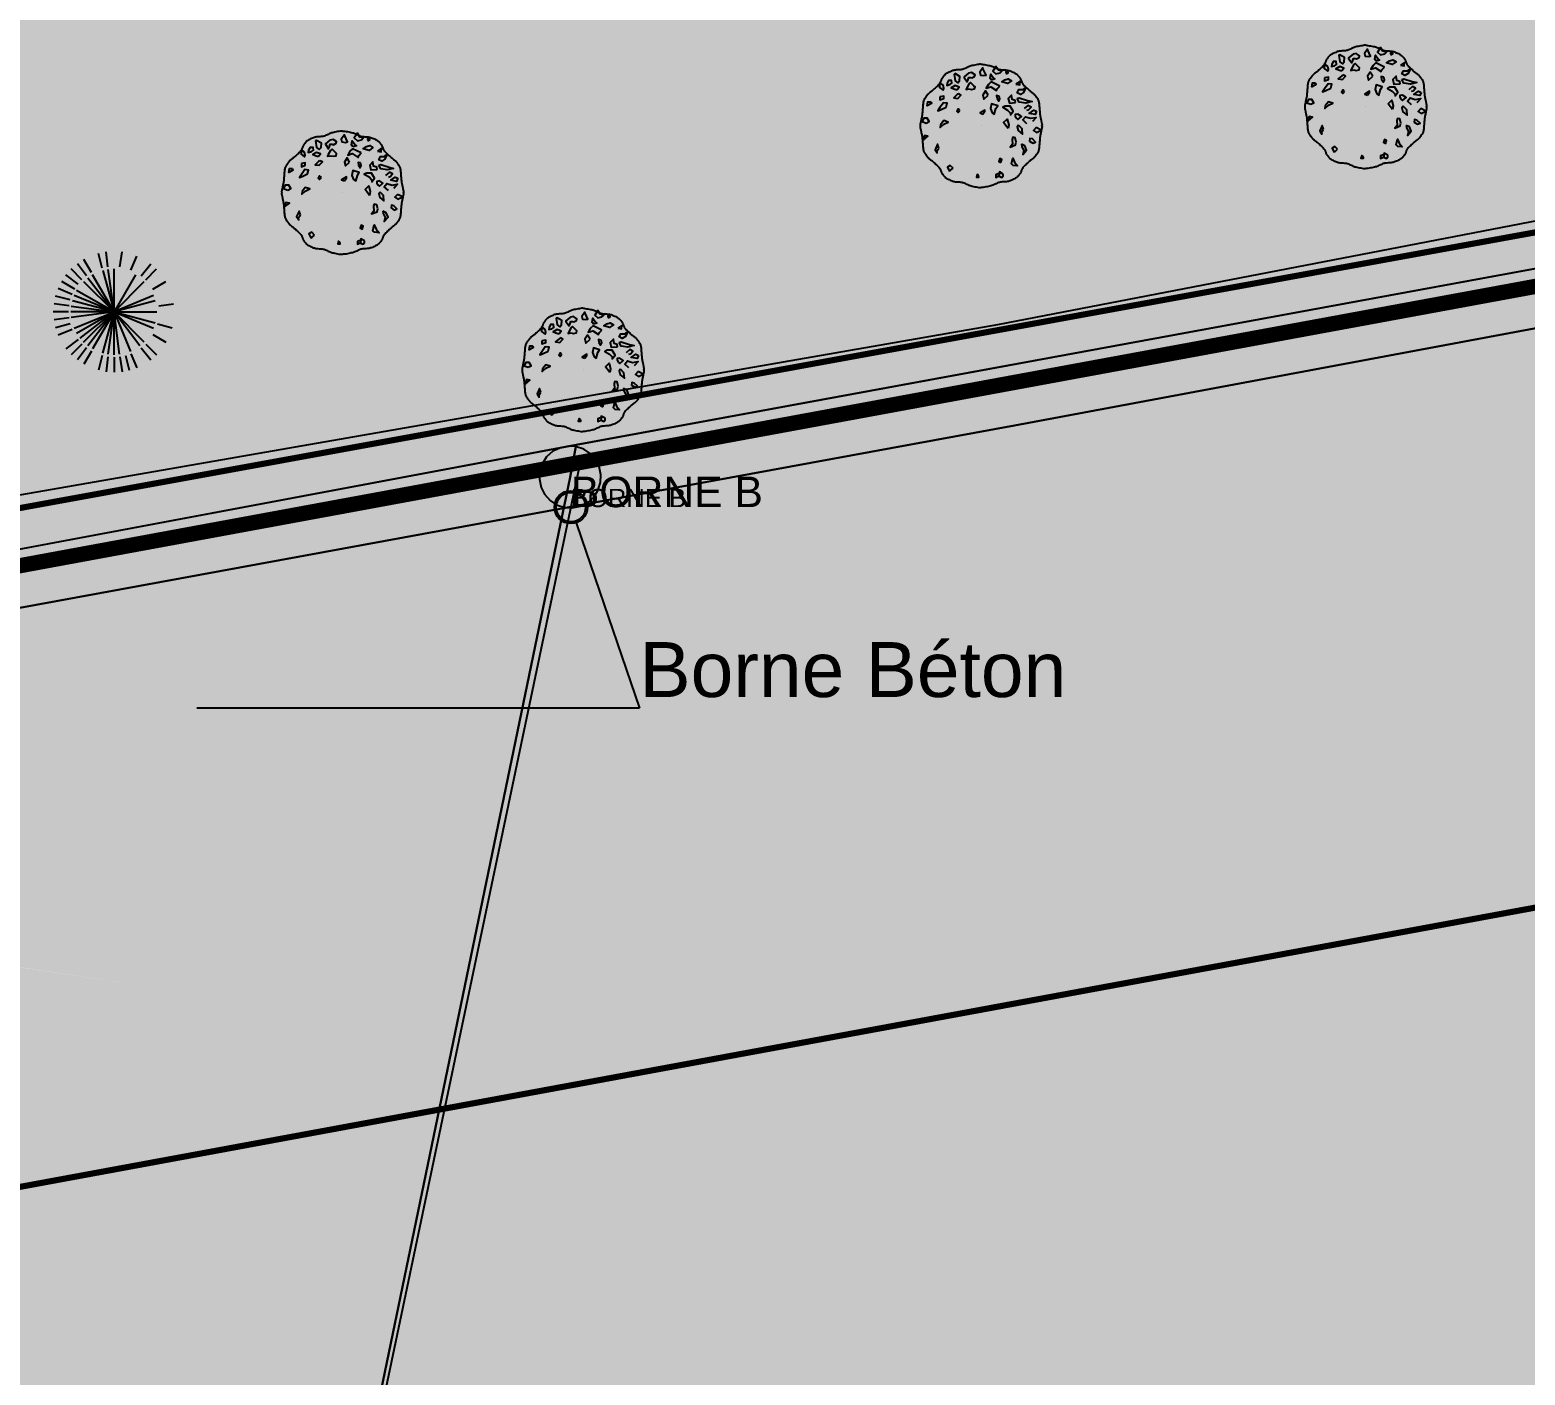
# Model space of a CAD drawing. Header units: metres. Extents: x 394605 to 1395358, y 4171135 to 6406139.
# Drawn here: x 1394132.99 to 1394157.47, y 4172321.38 to 4172343.4 of the extents above; entities that cross this region are included whole.
import ezdxf
from ezdxf import colors
from ezdxf.entities.mleader import LeaderData, LeaderLine
from ezdxf.math import Vec2, Vec3

# ---------------------------------------------------------------- set-up
doc = ezdxf.new("R2010")
doc.units = ezdxf.units.M
doc.header["$LTSCALE"] = 2
for name, pattern in [('AXES2', [1.125, 0.75, -0.125, 0.125, -0.125]), ('CACHE2', [4.7625, 3.175, -1.5875]), ('CONTINU', [0])]:
    doc.linetypes.add(name, pattern=pattern)
doc.layers.add('C-Lot', color=7, linetype='Continuous', true_color=0xeaddbe, transparency=0.5)
doc.layers.add('EBC', color=7, linetype='CONTINU', true_color=0xeaddbe)
for name, color, linetype in [('P-Assiette', 14, 'Continuous'), ('P-COMPO LEGENDE', 7, 'Continuous'), ('T-BORNE', 7, 'Continuous'), ('T-CADASTRE', 6, 'Continuous'), ('T-CRASTE', 44, 'Continuous'), ('T-ER', 1, 'Continuous'), ('T-LIMITES', 1, 'Continuous'), ('T-SECTION AW', 2, 'Continuous'), ('T-VEGETATION', 108, 'Continuous'), ('T-VEGETATION-TEXTE', 1, 'Continuous')]:
    doc.layers.add(name, color=color, linetype=linetype)
doc.layers.add('P-Zone exclusion supplémentaire', color=30, linetype='Continuous', transparency=0.5)
doc.styles.add('Arial', font='arial.ttf')

# ---------------------------------------------------------------- blocks, each defined once
blk = doc.blocks.new('BORLIPRO')
blk.add_lwpolyline([(-0.07, 0.5), (-0.19, 0.47), (-0.31, 0.4), (-0.4, 0.31), (-0.47, 0.19), (-0.5, 0.07), (-0.5, -0.07), (-0.47, -0.19), (-0.4, -0.31), (-0.31, -0.4), (-0.19, -0.47), (-0.07, -0.5), (0.07, -0.5), (0.19, -0.47), (0.31, -0.4), (0.4, -0.31), (0.47, -0.19), (0.5, -0.07), (0.5, 0.07), (0.47, 0.19), (0.4, 0.31), (0.31, 0.4), (0.19, 0.47), (0.07, 0.5)], close=True)
blk = doc.blocks.new('_Origin2')
h = blk.add_hatch(color=256)
h.dxf.hatch_style = 1
h.paths.add_polyline_path([(-0.5, 0, 1), (0.5, 0, 1)])
h.paths.add_polyline_path([(0.445, 0, -1), (-0.445, 0, -1)], flags=16)
at = {"color": 0, "linetype": 'ByBlock', "lineweight": -2}
blk.add_line((-0.5, 0), (-1, 0), dxfattribs=at)
for radius in [0.5, 0.445]:
    blk.add_circle((0, 0), radius, dxfattribs=at)
blk = doc.blocks.new('v045')
at = {"color": 0, "linetype": 'Continuous'}
for p, q in [((-0.1, 0.736), (-0.131, 0.983)), ((0.094, 0.736), (0.131, 0.983)), ((-0.45, 0.589), (-0.6, 0.786)), ((-0.369, 0.642), (-0.494, 0.858)), ((-0.194, 0.716), (-0.256, 0.956)), ((0.275, 0.684), (0.375, 0.914)), ((0.444, 0.589), (0.6, 0.786)), ((-0.644, 0.373), (-0.856, 0.497)), ((-0.587, 0.453), (-0.788, 0.605)), ((-0.525, 0.525), (-0.7, 0.702)), ((0.519, 0.525), (0.694, 0.702)), ((0.638, 0.373), (0.85, 0.497)), ((-0.719, 0.195), (-0.956, 0.259)), ((-0.688, 0.286), (-0.913, 0.381)), ((-0.744, 0), (-0.994, 0)), ((-0.737, 0.1), (-0.981, 0.133)), ((0.731, 0.1), (0.975, 0.133)), ((-0.737, -0.1), (-0.981, -0.133)), ((-0.719, -0.195), (-0.956, -0.259)), ((0.712, -0.195), (0.95, -0.259)), ((-0.688, -0.287), (-0.913, -0.383)), ((-0.587, -0.455), (-0.788, -0.605)), ((0.638, -0.373), (0.85, -0.498)), ((-0.525, -0.527), (-0.7, -0.702)), ((-0.45, -0.591), (-0.6, -0.788)), ((-0.369, -0.644), (-0.494, -0.859)), ((-0.194, -0.717), (-0.256, -0.956)), ((0.188, -0.717), (0.25, -0.956)), ((0.275, -0.686), (0.375, -0.916)), ((0.444, -0.591), (0.6, -0.788)), ((0.519, -0.527), (0.694, -0.702)), ((-0.1, -0.737), (-0.131, -0.983)), ((0, -0.741), (0, -0.989)), ((0.094, -0.737), (0.131, -0.983))]:
    blk.add_line(p, q, dxfattribs=at)
at = {"color": 0, "linetype": 'Continuous', "flags": 128}
for points in [[(-0.7, 0.091), (0, 0), (-0.35, 0.608)], [(-0.5, 0.495), (0, 0), (-0.681, 0.181)], [(-0.431, 0.556), (0, 0), (-0.65, 0.269)], [(-0.181, 0.677), (0, 0), (-0.612, 0.35)], [(0, 0.008), (0, 0), (-0.094, 0.695)], [(0.35, 0.608), (0, 0), (0, 0.702)], [(0.644, 0.269), (0, 0), (0.494, 0.495)], [(-0.5, -0.497), (0, 0), (-0.706, 0)], [(-0.65, -0.269), (0, 0), (-0.7, -0.092)], [(-0.181, -0.678), (0, 0), (-0.612, -0.352)], [(-0.556, -0.428), (0, 0), (-0.35, -0.608)], [(-0.094, -0.695), (0, 0), (-0.431, -0.558)], [(0, -0.702), (0, 0), (-0.013, 0)], [(0.675, 0.181), (0, 0), (0.7, 0)], [(0.425, -0.558), (0, 0), (0.644, -0.269)], [(0.494, -0.497), (0, 0), (0.675, -0.181)], [(0.087, -0.695), (0, 0), (0.269, -0.648)], [(0.006, 0), (0, 0), (0, -0.009)]]:
    blk.add_lwpolyline(points, dxfattribs=at)
blk = doc.blocks.new('v025')
blk.add_line((0, 0), (0, 0))
at = {"color": 0, "linetype": 'Continuous'}
blk.add_line((0.666, -0.338), (0.7, -0.408), dxfattribs=at)
at = {"color": 0, "linetype": 'Continuous', "flags": 128}
for points in [[(-0.002, 1.01), (-0.019, 1.009), (-0.038, 1.006), (-0.058, 1.003), (-0.08, 1), (-0.102, 0.996), (-0.124, 0.991), (-0.144, 0.987), (-0.163, 0.982), (-0.179, 0.978), (-0.19, 0.974), (-0.204, 0.968), (-0.218, 0.962), (-0.233, 0.955), (-0.248, 0.947), (-0.263, 0.94), (-0.278, 0.934), (-0.291, 0.928), (-0.303, 0.925), (-0.316, 0.922), (-0.331, 0.92), (-0.348, 0.919), (-0.366, 0.917), (-0.385, 0.916), (-0.403, 0.915), (-0.42, 0.914), (-0.435, 0.911), (-0.448, 0.909), (-0.461, 0.905), (-0.475, 0.9), (-0.491, 0.894), (-0.507, 0.887), (-0.523, 0.88), (-0.539, 0.873), (-0.554, 0.865), (-0.567, 0.857), (-0.578, 0.85), (-0.585, 0.844), (-0.593, 0.836), (-0.601, 0.827), (-0.61, 0.818), (-0.618, 0.807), (-0.626, 0.797), (-0.633, 0.787), (-0.64, 0.778), (-0.645, 0.77), (-0.648, 0.763), (-0.652, 0.756), (-0.655, 0.747), (-0.658, 0.737), (-0.662, 0.728), (-0.665, 0.718), (-0.669, 0.71), (-0.672, 0.702), (-0.676, 0.695), (-0.685, 0.684), (-0.696, 0.671), (-0.709, 0.658), (-0.723, 0.644), (-0.738, 0.63), (-0.752, 0.617), (-0.766, 0.605), (-0.779, 0.593), (-0.79, 0.583), (-0.797, 0.577), (-0.806, 0.57), (-0.816, 0.562), (-0.827, 0.554), (-0.837, 0.545), (-0.848, 0.537), (-0.857, 0.529), (-0.866, 0.521), (-0.873, 0.514), (-0.88, 0.506), (-0.888, 0.495), (-0.897, 0.484), (-0.906, 0.472), (-0.914, 0.459), (-0.923, 0.447), (-0.93, 0.434), (-0.936, 0.423), (-0.94, 0.413), (-0.943, 0.402), (-0.946, 0.389), (-0.948, 0.375), (-0.95, 0.36), (-0.952, 0.344), (-0.953, 0.329), (-0.954, 0.315), (-0.955, 0.302), (-0.956, 0.29), (-0.957, 0.279), (-0.958, 0.267), (-0.959, 0.253), (-0.96, 0.239), (-0.961, 0.224), (-0.962, 0.21), (-0.963, 0.196), (-0.965, 0.184), (-0.966, 0.173), (-0.968, 0.164), (-0.97, 0.153), (-0.972, 0.141), (-0.975, 0.129), (-0.978, 0.116), (-0.981, 0.104), (-0.983, 0.092), (-0.985, 0.081), (-0.987, 0.072), (-0.988, 0.065), (-0.99, 0.056), (-0.993, 0.047), (-0.995, 0.037), (-0.997, 0.027), (-0.998, 0.018), (-0.998, 0.01), (-0.996, 0.004), (-0.992, 0), (-0.996, -0.004), (-0.998, -0.01), (-0.998, -0.018), (-0.997, -0.027), (-0.995, -0.037), (-0.993, -0.046), (-0.99, -0.056), (-0.988, -0.064), (-0.987, -0.071), (-0.985, -0.08), (-0.983, -0.091), (-0.981, -0.103), (-0.978, -0.115), (-0.975, -0.128), (-0.972, -0.14), (-0.97, -0.152), (-0.968, -0.163), (-0.966, -0.172), (-0.965, -0.183), (-0.963, -0.196), (-0.962, -0.209), (-0.961, -0.224), (-0.96, -0.238), (-0.959, -0.253), (-0.958, -0.266), (-0.957, -0.279), (-0.956, -0.29), (-0.955, -0.301), (-0.954, -0.314), (-0.953, -0.329), (-0.952, -0.344), (-0.95, -0.359), (-0.948, -0.375), (-0.946, -0.389), (-0.943, -0.402), (-0.94, -0.412), (-0.936, -0.423), (-0.93, -0.434), (-0.923, -0.446), (-0.914, -0.459), (-0.906, -0.471), (-0.897, -0.484), (-0.888, -0.495), (-0.88, -0.505), (-0.873, -0.514), (-0.866, -0.521), (-0.857, -0.528), (-0.848, -0.537), (-0.837, -0.545), (-0.827, -0.553), (-0.816, -0.561), (-0.806, -0.569), (-0.797, -0.577), (-0.79, -0.583), (-0.779, -0.593), (-0.766, -0.604), (-0.752, -0.617), (-0.738, -0.63), (-0.723, -0.643), (-0.709, -0.657), (-0.696, -0.671), (-0.685, -0.683), (-0.676, -0.695), (-0.672, -0.701), (-0.669, -0.709), (-0.665, -0.718), (-0.662, -0.727), (-0.658, -0.737), (-0.655, -0.746), (-0.652, -0.755), (-0.648, -0.763), (-0.645, -0.77), (-0.64, -0.778), (-0.633, -0.787), (-0.626, -0.797), (-0.618, -0.807), (-0.61, -0.817), (-0.601, -0.827), (-0.593, -0.836), (-0.585, -0.843), (-0.578, -0.85), (-0.567, -0.857), (-0.554, -0.865), (-0.539, -0.872), (-0.523, -0.88), (-0.507, -0.887), (-0.491, -0.894), (-0.475, -0.9), (-0.461, -0.904), (-0.448, -0.908), (-0.435, -0.911), (-0.42, -0.913), (-0.403, -0.915), (-0.385, -0.916), (-0.366, -0.917), (-0.348, -0.918), (-0.331, -0.92), (-0.316, -0.922), (-0.303, -0.924), (-0.291, -0.928), (-0.278, -0.933), (-0.263, -0.94), (-0.248, -0.947), (-0.233, -0.954), (-0.218, -0.961), (-0.204, -0.968), (-0.19, -0.973), (-0.179, -0.978), (-0.163, -0.982), (-0.144, -0.986), (-0.124, -0.991), (-0.102, -0.995), (-0.08, -0.999), (-0.058, -1.003), (-0.038, -1.006), (-0.019, -1.008), (-0.002, -1.01)], [(0.002, 1.01), (0.018, 1.009), (0.037, 1.006), (0.058, 1.003), (0.08, 1), (0.102, 0.996), (0.123, 0.991), (0.144, 0.987), (0.162, 0.982), (0.178, 0.978), (0.19, 0.974), (0.203, 0.968), (0.217, 0.962), (0.233, 0.955), (0.248, 0.947), (0.263, 0.94), (0.277, 0.934), (0.291, 0.928), (0.302, 0.925), (0.316, 0.922), (0.331, 0.92), (0.348, 0.919), (0.366, 0.917), (0.384, 0.916), (0.402, 0.915), (0.419, 0.914), (0.434, 0.911), (0.407, 0.877), (0.424, 0.851), (0.446, 0.867), (0.435, 0.912), (0.448, 0.909), (0.46, 0.905), (0.474, 0.9), (0.49, 0.894), (0.506, 0.887), (0.523, 0.88), (0.539, 0.873), (0.553, 0.865), (0.566, 0.857), (0.577, 0.85), (0.584, 0.844), (0.592, 0.836), (0.601, 0.827), (0.609, 0.818), (0.618, 0.807), (0.626, 0.797), (0.633, 0.787), (0.639, 0.778), (0.644, 0.77), (0.648, 0.763), (0.651, 0.756), (0.655, 0.747), (0.658, 0.737), (0.661, 0.728), (0.665, 0.718), (0.668, 0.71), (0.672, 0.702), (0.676, 0.695), (0.684, 0.684), (0.696, 0.671), (0.708, 0.658), (0.723, 0.644), (0.737, 0.63), (0.752, 0.617), (0.766, 0.605), (0.779, 0.593), (0.79, 0.583), (0.797, 0.577), (0.806, 0.57), (0.816, 0.562), (0.826, 0.554), (0.837, 0.545), (0.847, 0.537), (0.857, 0.529), (0.865, 0.521), (0.872, 0.514), (0.88, 0.506), (0.888, 0.495), (0.897, 0.484), (0.905, 0.472), (0.914, 0.459), (0.922, 0.447), (0.929, 0.434), (0.935, 0.423), (0.94, 0.413), (0.943, 0.402), (0.946, 0.389), (0.948, 0.375), (0.95, 0.36), (0.951, 0.344), (0.952, 0.329), (0.953, 0.315), (0.954, 0.302), (0.955, 0.29), (0.956, 0.279), (0.957, 0.267), (0.958, 0.253), (0.96, 0.239), (0.961, 0.224), (0.962, 0.21), (0.963, 0.196), (0.964, 0.184), (0.966, 0.173), (0.967, 0.164), (0.969, 0.153), (0.972, 0.141), (0.975, 0.129), (0.978, 0.116), (0.98, 0.104), (0.983, 0.092), (0.985, 0.081), (0.986, 0.072), (0.988, 0.065), (0.99, 0.056), (0.992, 0.047), (0.995, 0.037), (0.997, 0.027), (0.998, 0.018), (0.998, 0.01), (0.996, 0.004), (0.992, 0), (0.996, -0.004), (0.998, -0.01), (0.998, -0.018), (0.997, -0.027), (0.995, -0.037), (0.992, -0.046), (0.99, -0.056), (0.988, -0.064), (0.986, -0.071), (0.985, -0.08), (0.983, -0.091), (0.98, -0.103), (0.978, -0.115), (0.975, -0.128), (0.972, -0.14), (0.969, -0.152), (0.967, -0.163), (0.966, -0.172), (0.964, -0.183), (0.963, -0.196), (0.962, -0.209), (0.961, -0.224), (0.96, -0.238), (0.958, -0.253), (0.957, -0.266), (0.956, -0.279), (0.955, -0.29), (0.954, -0.301), (0.953, -0.314), (0.952, -0.329), (0.951, -0.344), (0.95, -0.359), (0.948, -0.375), (0.946, -0.389), (0.943, -0.402), (0.94, -0.412), (0.935, -0.423), (0.929, -0.434), (0.922, -0.446), (0.914, -0.459), (0.905, -0.471), (0.897, -0.484), (0.888, -0.495), (0.88, -0.505), (0.872, -0.514), (0.865, -0.521), (0.857, -0.528), (0.847, -0.537), (0.837, -0.545), (0.826, -0.553), (0.816, -0.561), (0.806, -0.569), (0.797, -0.577), (0.79, -0.583), (0.779, -0.593), (0.766, -0.604), (0.752, -0.617), (0.737, -0.63), (0.723, -0.643), (0.708, -0.657), (0.696, -0.671), (0.684, -0.683), (0.676, -0.695), (0.672, -0.701), (0.668, -0.709), (0.665, -0.718), (0.661, -0.727), (0.658, -0.737), (0.655, -0.746), (0.651, -0.755), (0.648, -0.763), (0.644, -0.77), (0.639, -0.778), (0.633, -0.787), (0.626, -0.797), (0.618, -0.807), (0.609, -0.817), (0.601, -0.827), (0.592, -0.836), (0.584, -0.843), (0.577, -0.85), (0.566, -0.857), (0.553, -0.865), (0.539, -0.872), (0.523, -0.88), (0.506, -0.887), (0.49, -0.894), (0.474, -0.9), (0.46, -0.904), (0.448, -0.908), (0.434, -0.911), (0.419, -0.913), (0.402, -0.915), (0.384, -0.916), (0.366, -0.917), (0.348, -0.918), (0.331, -0.92), (0.316, -0.922), (0.302, -0.924), (0.291, -0.928), (0.277, -0.933), (0.263, -0.94), (0.248, -0.947), (0.233, -0.954), (0.217, -0.961), (0.203, -0.968), (0.19, -0.973), (0.178, -0.978), (0.162, -0.982), (0.144, -0.986), (0.123, -0.991), (0.102, -0.995), (0.08, -0.999), (0.058, -1.003), (0.037, -1.006), (0.018, -1.008), (0.002, -1.01)], [(0.75, 0.257), (0.778, 0.264), (0.818, 0.309), (0.767, 0.336), (0.705, 0.282)], [(0.75, 0.035), (0.683, 0.097), (0.728, 0.149), (0.812, 0.124), (0.902, 0.14), (0.84, 0.07)], [(0.3, -0.776), (0.244, -0.8), (0.244, -0.844), (0.295, -0.814)]]:
    blk.add_lwpolyline(points, dxfattribs=at)
for points in [[(-0.51, 0.675), (-0.476, 0.697), (-0.482, 0.742), (-0.532, 0.742), (-0.555, 0.697), (-0.56, 0.661)], [(-0.442, 0.848), (-0.425, 0.74), (-0.38, 0.706), (-0.352, 0.74), (-0.347, 0.811), (-0.425, 0.855)], [(-0.155, 0.873), (-0.206, 0.863), (-0.279, 0.803), (-0.279, 0.793), (-0.229, 0.721), (-0.212, 0.758), (-0.2, 0.793), (-0.172, 0.793), (-0.15, 0.785), (-0.105, 0.811), (-0.099, 0.838)], [(0.047, 0.824), (0.081, 0.832), (0.036, 0.929), (0.03, 0.948), (-0.02, 0.877), (-0.009, 0.832)], [(0.171, 0.751), (0.16, 0.777), (0.148, 0.777), (0.16, 0.848), (0.21, 0.777), (0.227, 0.768)], [(0.311, 0.867), (0.34, 0.896), (0.283, 0.912), (0.244, 0.974), (0.193, 0.896), (0.244, 0.851)], [(0.39, 0.755), (0.446, 0.772), (0.497, 0.738), (0.435, 0.693), (0.34, 0.72)], [(-0.622, 0.664), (-0.679, 0.699), (-0.679, 0.63), (-0.622, 0.585), (-0.611, 0.612)], [(-0.414, 0.597), (-0.392, 0.597), (-0.358, 0.634), (-0.425, 0.661), (-0.487, 0.624)], [(-0.369, 0.524), (-0.392, 0.512), (-0.448, 0.458), (-0.38, 0.451), (-0.33, 0.503)], [(-0.195, 0.606), (-0.155, 0.596), (-0.105, 0.606), (-0.099, 0.64), (-0.116, 0.658), (-0.172, 0.711), (-0.195, 0.693), (-0.234, 0.623), (-0.245, 0.596)], [(0.115, 0.502), (0.075, 0.572), (0.03, 0.502), (0.047, 0.44)], [(0.306, 0.651), (0.233, 0.687), (0.165, 0.721), (0.12, 0.679), (0.086, 0.616), (0.16, 0.642), (0.255, 0.579), (0.266, 0.607)], [(0.295, 0.488), (0.255, 0.496), (0.261, 0.451), (0.289, 0.406), (0.306, 0.443)], [(0.565, 0.381), (0.559, 0.416), (0.508, 0.433), (0.497, 0.505), (0.446, 0.451), (0.463, 0.372)], [(0.57, 0.682), (0.632, 0.672), (0.638, 0.727)], [(0.688, 0.593), (0.733, 0.63), (0.694, 0.548), (0.643, 0.515), (0.593, 0.54), (0.621, 0.593)], [(-0.819, 0.396), (-0.814, 0.367), (-0.881, 0.329), (-0.87, 0.396)], [(-0.572, 0.308), (-0.555, 0.371), (-0.617, 0.38), (-0.673, 0.299), (-0.707, 0.247), (-0.662, 0.264)], [(-0.673, 0.478), (-0.673, 0.425), (-0.611, 0.451), (-0.611, 0.488)], [(-0.347, 0.249), (-0.375, 0.278), (-0.397, 0.24), (-0.375, 0.218)], [(0.03, 0.194), (0.064, 0.239), (0.064, 0.26), (-0.015, 0.212)], [(0.216, 0.187), (0.244, 0.284), (0.272, 0.329), (0.171, 0.363), (0.154, 0.284), (0.182, 0.214)], [(0.475, 0.215), (0.48, 0.18), (0.525, 0.24), (0.475, 0.322), (0.396, 0.322), (0.356, 0.304), (0.435, 0.259)], [(0.593, 0.451), (0.626, 0.46), (0.761, 0.416), (0.835, 0.398), (0.733, 0.372), (0.626, 0.391)], [(0.908, 0.239), (0.885, 0.185), (0.79, 0.205), (0.863, 0.257)], [(-0.898, 0.043), (-0.847, 0.07), (-0.881, 0.124), (-0.937, 0.124), (-0.965, 0.07)], [(-0.662, 0.02), (-0.667, -0.025), (-0.611, 0.027), (-0.538, 0.063), (-0.611, 0.086)], [(0.441, -0.044), (0.401, 0.01), (0.368, 0.053), (0.43, 0.112), (0.452, 0.018)], [(0.581, 0.124), (0.604, 0.107), (0.66, 0.156), (0.604, 0.194), (0.559, 0.185), (0.559, 0.159)], [(0.615, 0.011), (0.593, -0.013), (0.61, -0.078), (0.677, -0.134), (0.671, -0.047)], [(-0.949, -0.231), (-0.87, -0.169), (-0.926, -0.159)], [(0.576, -0.266), (0.559, -0.196), (0.52, -0.187), (0.508, -0.222), (0.514, -0.301), (0.475, -0.346), (0.565, -0.311)], [(0.84, -0.214), (0.801, -0.204), (0.795, -0.249), (0.846, -0.284), (0.891, -0.266)], [(0.902, -0.027), (0.857, -0.075), (0.908, -0.106), (0.986, -0.068)], [(-0.69, -0.364), (-0.712, -0.301), (-0.752, -0.391), (-0.718, -0.443), (-0.724, -0.416)], [(0.66, -0.301), (0.666, -0.338), (0.7, -0.408), (0.683, -0.47), (0.745, -0.398), (0.716, -0.328)], [(-0.459, -0.692), (-0.504, -0.648), (-0.549, -0.674), (-0.521, -0.737), (-0.499, -0.727)], [(0.323, -0.601), (0.34, -0.55), (0.306, -0.532), (0.289, -0.582)], [(0.548, -0.595), (0.598, -0.655), (0.525, -0.648), (0.497, -0.622), (0.52, -0.526)], [(-0.043, -0.809), (-0.065, -0.793), (-0.077, -0.837), (-0.037, -0.837)], [(0.362, -0.789), (0.3, -0.754), (0.295, -0.824), (0.34, -0.843), (0.362, -0.816)]]:
    blk.add_lwpolyline(points, close=True, dxfattribs=at)

msp = doc.modelspace()

# ---------------------------------------------------------------- hatches: boundary and pattern name
at = {"layer": 'C-Lot', "transparency": 33554585}
h = msp.add_hatch(color=256, dxfattribs=at)
h.dxf.hatch_style = 1
h.paths.add_polyline_path([(1394255.044, 4172384.856), (1394269.54, 4172387.53), (1394274.704, 4172388.525), (1394279.742, 4172361.695), (1394260.073, 4172358.067)])
h.paths.add_polyline_path([(1394274.705, 4172388.525), (1394294.366, 4172392.19), (1394299.41, 4172365.324), (1394279.742, 4172361.695)])
edge = h.paths.add_edge_path()
edge.add_line((1394156.544, 4172405.093), (1394176.338, 4172408.741))
edge.add_line((1394176.338, 4172408.741), (1394181.392, 4172381.304))
edge.add_line((1394181.392, 4172381.304), (1394167.217, 4172378.662))
edge.add_arc((1394165.167, 4172387.993), 9.554, 246.0765, 282.3908, ccw=False)
edge.add_line((1394161.292, 4172379.26), (1394156.544, 4172405.093))
h.paths.add_polyline_path([(1394176.338, 4172408.741), (1394196.061, 4172412.375), (1394201.107, 4172384.979), (1394181.392, 4172381.304)])
h.paths.add_polyline_path([(1394196.061, 4172412.375), (1394215.819, 4172416.016), (1394220.857, 4172388.66), (1394201.107, 4172384.979)])
h.paths.add_polyline_path([(1394176.355, 4172370.193), (1394196.017, 4172373.858), (1394201.065, 4172347.202), (1394181.4, 4172343.556)])
h.paths.add_polyline_path([(1394176.432, 4172370.207), (1394181.4, 4172343.556), (1394161.727, 4172339.954), (1394156.694, 4172366.528)])
h.paths.add_polyline_path([(1394156.694, 4172366.528), (1394161.727, 4172339.953), (1394128.38, 4172333.777), (1394138.943, 4172363.219)])
h.paths.add_polyline_path([(1394146.149, 4172383.415), (1394148.609, 4172370.107), (1394134.204, 4172367.424), (1394135.121, 4172362.507), (1394109.987, 4172357.822), (1394114.354, 4172377.436)])
h.paths.add_polyline_path([(1394138.943, 4172363.219), (1394128.38, 4172333.777), (1394105.402, 4172337.266), (1394109.987, 4172357.822)])
edge = h.paths.add_edge_path()
edge.add_arc((1394136.311, 4172392.711), 8, 10.4358, 72.3929, ccw=False)
edge.add_line((1394144.179, 4172394.16), (1394146.149, 4172383.415))
edge.add_line((1394146.149, 4172383.415), (1394114.354, 4172377.436))
edge.add_line((1394114.354, 4172377.436), (1394119.773, 4172401.776))
edge.add_arc((1394123.678, 4172400.906), 4, 72.135, 167.4483, ccw=False)
edge.add_line((1394124.905, 4172404.713), (1394138.731, 4172400.337))
h.paths.add_polyline_path([(1394298.401, 4172508.435), (1394272.944, 4172492.772), (1394267.575, 4172519.96), (1394271.556, 4172521.275), (1394274.662, 4172522.89), (1394285.43, 4172529.515)])
edge = h.paths.add_edge_path()
edge.add_line((1394464.955, 4172580.305), (1394476.337, 4172562.631))
edge.add_line((1394476.337, 4172562.631), (1394455.541, 4172548.871))
edge.add_line((1394455.541, 4172548.871), (1394437.652, 4172576.759))
edge.add_line((1394437.652, 4172576.759), (1394444.301, 4172574.836))
edge.add_arc((1394449.312, 4172595.294), 21.063, 256.2391, 301.8306)
edge.add_line((1394460.421, 4172577.399), (1394464.955, 4172580.305))
edge = h.paths.add_edge_path()
edge.add_line((1394429.407, 4172579.143), (1394437.646, 4172576.761))
edge.add_line((1394437.646, 4172576.761), (1394455.567, 4172548.83))
edge.add_line((1394455.567, 4172548.83), (1394447.538, 4172543.496))
edge.add_line((1394447.538, 4172543.496), (1394420.337, 4172552.733))
edge.add_line((1394420.337, 4172552.733), (1394426.974, 4172575.683))
edge.add_arc((1394433.218, 4172573.877), 6.5, 125.8913, 163.8711, ccw=False)
edge = h.paths.add_edge_path()
edge.add_line((1394420.337, 4172552.733), (1394447.538, 4172543.496))
edge.add_line((1394447.538, 4172543.496), (1394450.643, 4172538.823))
edge.add_line((1394450.643, 4172538.823), (1394426.83, 4172523.001))
edge.add_line((1394426.83, 4172523.001), (1394418.754, 4172534.434))
edge.add_arc((1394426.518, 4172539.909), 9.5, 163.8711, 215.1921, ccw=False)
edge.add_line((1394417.392, 4172542.548), (1394420.337, 4172552.733))
h.paths.add_polyline_path([(1394426.83, 4172523.001), (1394450.643, 4172538.823), (1394459.641, 4172525.28), (1394440.359, 4172503.799)])
h.paths.add_polyline_path([(1394215.819, 4172416.016), (1394235.59, 4172419.662), (1394240.621, 4172392.346), (1394220.857, 4172388.66)])
h.paths.add_polyline_path([(1394235.59, 4172419.662), (1394255.395, 4172423.32), (1394260.42, 4172396.037), (1394240.621, 4172392.346)])
edge = h.paths.add_edge_path()
edge.add_line((1394271.651, 4172398.128), (1394260.42, 4172396.037))
edge.add_line((1394260.42, 4172396.037), (1394255.395, 4172423.32))
edge.add_line((1394255.395, 4172423.32), (1394266.568, 4172425.383))
edge.add_line((1394266.568, 4172425.383), (1394275.702, 4172427.181))
edge.add_line((1394275.702, 4172427.181), (1394279.142, 4172409.759))
edge.add_arc((1394269.901, 4172407.483), 9.517, -79.4, 13.8345, ccw=False)
h.paths.add_polyline_path([(1394482.557, 4172501.262), (1394474.804, 4172512.231), (1394495.35, 4172535.12), (1394506.999, 4172518.595)])
h.paths.add_polyline_path([(1394492.283, 4172487.532), (1394482.557, 4172501.262), (1394506.999, 4172518.595), (1394516.732, 4172504.87)])
h.paths.add_polyline_path([(1394526.458, 4172491.155), (1394502.003, 4172473.812), (1394492.283, 4172487.532), (1394516.732, 4172504.87)])
h.paths.add_polyline_path([(1394521.11, 4172459.736), (1394507.996, 4172465.327), (1394501.995, 4172473.807), (1394526.458, 4172491.155), (1394532.999, 4172481.931)])
h.paths.add_polyline_path([(1394489.161, 4172459.492), (1394499.088, 4172477.915), (1394507.996, 4172465.327), (1394521.11, 4172459.736), (1394513.858, 4172446.27)])
h.paths.add_polyline_path([(1394489.161, 4172459.492), (1394513.858, 4172446.27), (1394506.215, 4172432.133), (1394481.538, 4172445.345)])
h.paths.add_polyline_path([(1394476.276, 4172435.579), (1394481.538, 4172445.345), (1394506.215, 4172432.133), (1394502.24, 4172424.82), (1394496.31, 4172413.486)])
h.paths.add_polyline_path([(1394457.95, 4172455.765), (1394460.846, 4172458.404), (1394470.162, 4172468.497), (1394486.092, 4172453.796), (1394476.276, 4172435.579)])
h.paths.add_polyline_path([(1394470.162, 4172468.497), (1394482.617, 4172481.991), (1394489.381, 4172482.977), (1394491.092, 4172480.558), (1394495.171, 4172483.45), (1394499.088, 4172477.915), (1394486.092, 4172453.796)])
h.paths.add_polyline_path([(1394469.008, 4172479.78), (1394456.247, 4172491.558), (1394474.804, 4172512.231), (1394479.656, 4172505.334), (1394475.597, 4172502.456), (1394480.808, 4172495.091), (1394479.76, 4172491.428)])
edge = h.paths.add_edge_path()
edge.add_line((1394445.587, 4172485.094), (1394452.906, 4172487.836))
edge.add_line((1394452.906, 4172487.836), (1394456.247, 4172491.558))
edge.add_line((1394456.247, 4172491.558), (1394469.008, 4172479.78))
edge.add_line((1394469.008, 4172479.78), (1394454.85, 4172464.44))
edge.add_line((1394454.85, 4172464.44), (1394452.225, 4172462.049))
edge.add_line((1394452.225, 4172462.049), (1394448.133, 4172466.542))
edge.add_arc((1394455.155, 4172472.939), 9.5, 180.3209, 222.3335, ccw=False)
edge.add_line((1394445.655, 4172472.886), (1394445.587, 4172485.094))
h.paths.add_polyline_path([(1394420.15, 4172437.708), (1394446.33, 4172453.671), (1394453.343, 4172446.106), (1394437.662, 4172428.198), (1394427.977, 4172424.873)])
h.paths.add_polyline_path([(1394435.434, 4172465.631), (1394446.359, 4172453.64), (1394420.172, 4172437.672), (1394411.881, 4172451.27)])
h.paths.add_polyline_path([(1394424.797, 4172477.305), (1394435.434, 4172465.631), (1394411.881, 4172451.27), (1394401.36, 4172468.524)])
edge = h.paths.add_edge_path()
edge.add_arc((1394362.277, 4172591.721), 32.812, 295.6401, 305.3504)
edge.add_line((1394381.262, 4172564.958), (1394398.498, 4172576.504))
edge.add_line((1394398.498, 4172576.504), (1394396.949, 4172544.456))
edge.add_line((1394396.949, 4172544.456), (1394376.941, 4172545.423))
edge.add_line((1394376.941, 4172545.423), (1394379.886, 4172551.987))
edge.add_line((1394379.886, 4172551.987), (1394376.476, 4172562.139))
h.paths.add_polyline_path([(1394398.498, 4172576.504), (1394401.405, 4172578.452), (1394416.848, 4172576.665), (1394407.388, 4172543.952), (1394396.949, 4172544.457)])
h.paths.add_polyline_path([(1394405.183, 4172536.327), (1394377.528, 4172523.405), (1394372.381, 4172535.259), (1394376.938, 4172545.416), (1394407.39, 4172543.953)])
h.paths.add_polyline_path([(1394405.183, 4172536.327), (1394412.856, 4172525.447), (1394384.232, 4172507.968), (1394377.528, 4172523.405)])
h.paths.add_polyline_path([(1394420.793, 4172514.191), (1394389.768, 4172495.218), (1394384.232, 4172507.968), (1394412.856, 4172525.447)])
h.paths.add_polyline_path([(1394420.793, 4172514.191), (1394430.292, 4172500.721), (1394393.383, 4172486.894), (1394389.76, 4172495.238)])
at = {"layer": 'C-Lot'}
h = msp.add_hatch(color=2, dxfattribs=at)
h.dxf.hatch_style = 1
edge = h.paths.add_edge_path()
edge.add_line((1394299.41, 4172365.322), (1394294.366, 4172392.19))
edge.add_line((1394294.366, 4172392.19), (1394281.548, 4172407.898))
edge.add_line((1394281.548, 4172407.898), (1394279.142, 4172409.759))
edge.add_line((1394279.142, 4172409.759), (1394263.835, 4172487.283))
edge.add_line((1394263.835, 4172487.283), (1394270.217, 4172491.094))
edge.add_line((1394270.217, 4172491.094), (1394341.517, 4172534.798))
edge.add_line((1394341.517, 4172534.798), (1394372.381, 4172535.259))
edge.add_line((1394372.381, 4172535.259), (1394401.36, 4172468.524))
edge.add_line((1394401.36, 4172468.524), (1394427.977, 4172424.873))
edge.add_line((1394427.977, 4172424.873), (1394442.293, 4172391.233))
edge.add_line((1394442.293, 4172391.233), (1394436.381, 4172390.163))
edge.add_line((1394436.381, 4172390.163), (1394422.854, 4172421.749))
edge.add_line((1394422.854, 4172421.749), (1394396.022, 4172465.755))
edge.add_line((1394396.022, 4172465.755), (1394368.471, 4172529.2))
edge.add_line((1394368.471, 4172529.2), (1394342.981, 4172528.82))
edge.add_line((1394342.981, 4172528.82), (1394271.458, 4172484.813))
edge.add_line((1394271.458, 4172484.813), (1394286.206, 4172410.122))
edge.add_line((1394286.206, 4172410.122), (1394300.263, 4172393.297))
edge.add_line((1394300.263, 4172393.297), (1394306.76, 4172358.544))
edge.add_line((1394306.76, 4172358.544), (1394140.133, 4172327.84))
edge.add_arc((1394137.226, 4172343.574), 16, 261.4436, 280.4651, ccw=False)
edge.add_line((1394134.846, 4172327.752), (1394104.324, 4172332.384))
edge.add_line((1394104.324, 4172332.384), (1394104.615, 4172337.473))
edge.add_line((1394104.615, 4172337.473), (1394130.344, 4172333.485))
edge.add_line((1394130.344, 4172333.485), (1394299.41, 4172365.322))
at = {"layer": 'EBC', "lineweight": 40, "true_color": 0xb5da90}
h = msp.add_hatch(dxfattribs=at)
h.set_pattern_fill('EB-CLAS', color=71, scale=2, style=0)
h.set_pattern_definition([(0, (0, 0), (0, 20), []), (90, (0, 0), (-20, 1e-15), []), (0, (7.071, -2.929), (0, 20), [5.8578644, -14.1421356]), (0, (7.071, 2.929), (0, 20), [5.8578664, -14.1421356]), (90, (2.929, -12.929), (-20, 1e-15), [5.8578664, -14.1421356]), (90, (-2.929, 7.071), (-20, 1e-15), [5.8578644, -14.1421356]), (45, (2.929, -7.071), (-9.999999983, 9.999999983), [5.8578644, -22.4264536]), (45, (-7.071, 2.929), (-9.999999983, 9.999999983), [5.8578644, -22.4264536]), (315, (-7.071, -2.929), (9.999999983, 9.999999983), [5.8578644, -22.4264536]), (315, (2.929, 7.071), (9.999999983, 9.999999983), [5.8578644, -22.4264536]), (315, (12.929, -2.929), (9.999999983, 9.999999983), [5.8578644, -22.4264536]), (45, (2.929, 12.929), (-9.999999983, 9.999999983), [5.8578644, -22.4264536])])
h.paths.add_polyline_path([(1393962.6, 4172302.144), (1393986.928, 4172306.901), (1393992.409, 4172298.585), (1394453.852, 4172383.199), (1394478.186, 4172379.705), (1394391.77, 4172215.99), (1394345.807, 4172240.903), (1394314.67, 4172182.95), (1394303.76, 4172162.89), (1394292.3, 4172142.5), (1394337.58, 4172120.11), (1394340.4, 4172118.71), (1394273.5, 4171988.045), (1393838.449, 4172033.85), (1393871.535, 4172243.46)])
at = {"layer": 'P-COMPO LEGENDE', "ltscale": 0.5}
h = msp.add_hatch(color=71, dxfattribs=at)
h.dxf.hatch_style = 1
edge = h.paths.add_edge_path()
edge.add_line((1394271.458, 4172484.813), (1394342.981, 4172528.82))
edge.add_line((1394342.981, 4172528.82), (1394368.471, 4172529.2))
edge.add_line((1394368.471, 4172529.2), (1394396.022, 4172465.755))
edge.add_line((1394396.022, 4172465.755), (1394422.854, 4172421.749))
edge.add_line((1394422.854, 4172421.749), (1394436.32, 4172390.646))
edge.add_line((1394436.32, 4172390.646), (1394395.138, 4172382.696))
edge.add_line((1394395.138, 4172382.696), (1394387.426, 4172401.097))
edge.add_line((1394387.426, 4172401.097), (1394359.542, 4172446.827))
edge.add_line((1394359.542, 4172446.827), (1394344.102, 4172482.382))
edge.add_line((1394344.102, 4172482.382), (1394314.264, 4172464.188))
edge.add_line((1394314.264, 4172464.188), (1394317.081, 4172449.917))
edge.add_arc((1394261.745, 4172435.988), 57.063, -2.5075, 14.1295, ccw=False)
edge.add_arc((1394290.888, 4172391.11), 50.721, 13.7791, 56.6762, ccw=False)
edge.add_line((1394340.15, 4172403.19), (1394345.572, 4172374.844))
edge.add_line((1394345.572, 4172374.844), (1394354.681, 4172324.558))
edge.add_line((1394354.681, 4172324.558), (1394038.406, 4172266.388))
edge.add_line((1394038.406, 4172266.388), (1393992.409, 4172298.585))
edge.add_line((1393992.409, 4172298.585), (1393986.626, 4172306.84))
edge.add_line((1393986.626, 4172306.84), (1394112.594, 4172331.1))
edge.add_line((1394112.594, 4172331.1), (1394134.846, 4172327.752))
edge.add_line((1394134.846, 4172327.752), (1394140.126, 4172327.839))
edge.add_line((1394140.126, 4172327.839), (1394306.76, 4172358.544))
edge.add_line((1394306.76, 4172358.544), (1394300.263, 4172393.297))
edge.add_line((1394300.263, 4172393.297), (1394286.206, 4172410.122))
edge.add_line((1394286.206, 4172410.122), (1394279.992, 4172441.591))
edge.add_line((1394279.992, 4172441.591), (1394271.458, 4172484.813))
at = {"layer": 'T-CRASTE', "true_color": 0x7aafdf}
h = msp.add_hatch(color=143, dxfattribs=at)
h.dxf.hatch_style = 1
h.paths.add_polyline_path([(1394196.522, 4172397.407), (1394217.755, 4172409.602), (1394230.054, 4172416.598), (1394243.357, 4172424.648), (1394254.824, 4172431.131), (1394265.712, 4172437.425), (1394275.1, 4172442.737), (1394292.921, 4172452.789), (1394293.292, 4172450.717), (1394295.797, 4172440.114), (1394297.631, 4172427.809), (1394300.57, 4172412.524), (1394303.171, 4172399.459), (1394306.096, 4172385.059), (1394309.833, 4172368.025), (1394305.128, 4172366.951), (1394287.797, 4172363.949), (1394272.132, 4172360.994), (1394258.435, 4172358.513), (1394243.48, 4172355.683), (1394228.7, 4172353.47), (1394203.941, 4172348.936), (1394184.344, 4172344.909), (1394167.624, 4172342.196), (1394148.834, 4172338.57), (1394125.706, 4172334.543), (1394097.736, 4172329.167), (1394088.592, 4172327.602), (1394076.125, 4172325.262), (1394069.413, 4172323.932), (1394069.417, 4172325.011), (1394070.83, 4172326.139), (1394084.177, 4172333.536), (1394099.711, 4172342.572), (1394117.175, 4172352.701), (1394130.464, 4172360.1), (1394147.382, 4172369.875), (1394161.553, 4172377.975), (1394175.719, 4172385.778)])
h.paths.add_polyline_path([(1394337.536, 4172612.359), (1394311.42, 4172595.264), (1394296.101, 4172584.755), (1394291.004, 4172551.525), (1394290.265, 4172549.523), (1394284.875, 4172542.805), (1394278.252, 4172535.743), (1394278.748, 4172532.247), (1394282.091, 4172516.38), (1394285.249, 4172501.519), (1394289.359, 4172480.506), (1394292.907, 4172462.177), (1394294.568, 4172455.564), (1394296.533, 4172456.596), (1394296.959, 4172456.19), (1394296.925, 4172455.265), (1394294.451, 4172453.878), (1394294.845, 4172451.847), (1394297.276, 4172441.733), (1394299.283, 4172428.876), (1394303.039, 4172413.146), (1394305.677, 4172400.234), (1394308.885, 4172384.228), (1394311.483, 4172368.401), (1394313.901, 4172368.953), (1394329.54, 4172372.669), (1394346.683, 4172375.341), (1394359.87, 4172377.59), (1394372.207, 4172379.706), (1394386.75, 4172382.214), (1394400.679, 4172384.945), (1394414.875, 4172388.102), (1394439.996, 4172392.264), (1394440.64, 4172392.034), (1394448.995, 4172393.468), (1394449.315, 4172391.296), (1394441.706, 4172389.968), (1394413.42, 4172384.649), (1394401.868, 4172382.859), (1394388.641, 4172380.108), (1394374.022, 4172377.632), (1394361.936, 4172374.982), (1394347.697, 4172372.372), (1394330.338, 4172369.56), (1394314.894, 4172367.036), (1394306.338, 4172365.884), (1394288.718, 4172362.656), (1394272.372, 4172359.746), (1394243.684, 4172353.926), (1394230.671, 4172351.605), (1394184.887, 4172343.537), (1394167.988, 4172340.445), (1394149.115, 4172336.922), (1394126.141, 4172332.716), (1394098.75, 4172327.63), (1394089.113, 4172325.772), (1394076.238, 4172323.582), (1394063.608, 4172320.952), (1394049.729, 4172318.588), (1394035.183, 4172315.575), (1394020.956, 4172312.941), (1394006.389, 4172310.127), (1393988.253, 4172307.17), (1393972.701, 4172304.014), (1393943.864, 4172298.674), (1393928.921, 4172296.432), (1393926.819, 4172301.8), (1393922.145, 4172312.765), (1393911.314, 4172338.29), (1393900.579, 4172363.897), (1393901.815, 4172364.468), (1393906.027, 4172357.195), (1393934.315, 4172375.224), (1393948.888, 4172384.324), (1393951.818, 4172387.352), (1393955.001, 4172388.037), (1393961.19, 4172392.731), (1393980.235, 4172404.682), (1393998.885, 4172416.777), (1394019.981, 4172429.275), (1394024.936, 4172428.966), (1394028.625, 4172428.792), (1394032.228, 4172427.785), (1394036.389, 4172426.926), (1394060.775, 4172433.271), (1394077.576, 4172436.124), (1394077.526, 4172435.268), (1394060.839, 4172432.257), (1394036.529, 4172425.951), (1394031.97, 4172426.568), (1394028.514, 4172427.767), (1394024.448, 4172427.765), (1394020.449, 4172427.829), (1394000.214, 4172414.889), (1393981.075, 4172402.48), (1393962.256, 4172390.385), (1393955.323, 4172386.873), (1393952.931, 4172386.271), (1393950.221, 4172382.688), (1393936.381, 4172373.753), (1393906.855, 4172356.019), (1393913.133, 4172338.13), (1393924.147, 4172313.615), (1393928.384, 4172303.422), (1393930.168, 4172298.388), (1393943.8, 4172301.119), (1393971.918, 4172306.279), (1393987.711, 4172309.551), (1394006.109, 4172312.813), (1394020.837, 4172315.763), (1394034.251, 4172317.984), (1394048.951, 4172320.357), (1394062.306, 4172322.523), (1394067.739, 4172323.854), (1394068.418, 4172326.052), (1394070.173, 4172327.433), (1394083.551, 4172334.604), (1394099.148, 4172343.514), (1394116.692, 4172353.775), (1394129.589, 4172361.185), (1394146.919, 4172371.183), (1394161.047, 4172379.494), (1394173.993, 4172387.348), (1394195.873, 4172399.457), (1394217.445, 4172411.877), (1394229.082, 4172418.87), (1394242.541, 4172425.942), (1394254.372, 4172432.193), (1394265.16, 4172438.658), (1394275.793, 4172444.777), (1394292.649, 4172454.307), (1394291.327, 4172461.687), (1394287.397, 4172479.817), (1394283.669, 4172499.882), (1394280.244, 4172516.1), (1394277.467, 4172531.931), (1394276.065, 4172535.917), (1394283.746, 4172543.864), (1394289.356, 4172550.662), (1394289.634, 4172552.175), (1394295.338, 4172585.237), (1394311.697, 4172596.628), (1394337.115, 4172613.302)])
at = {"layer": 'T-VEGETATION'}
h = msp.add_hatch(dxfattribs=at)
h.set_pattern_fill('AR-CONC', color=84, scale=0.025)
h.set_pattern_definition([(50, (0, 0), (4.554616725, -0.3984771385), [0.47625, -5.23875]), (355, (0, 0), (-0.8810706494, 4.776416072), [0.381, -4.191]), (100.451, (0.3796, -0.033), (3.6735625416, 4.3779171955), [0.40475, -4.45225]), (46.1842, (0, 1.27), (6.776976022, -1.051058198), [0.714375, -7.858125]), (96.6356, (0.565, 1.1824), (5.935105862, 6.185638897), [0.607125, -6.678375]), (351.184, (0, 1.27), (5.935115145, 6.185627947), [0.5715, -6.2865]), (21, (0.635, 0.9525), (3.790371996, -2.556637963), [0.47625, -5.23875]), (326, (0.635, 0.9525), (1.5450507087, 4.604699153), [0.381, -4.191]), (71.4514, (0.951, 0.7394), (5.3354122693, 2.048071443), [0.40475, -4.45225]), (37.5, (0, 0), (0.07721508126, 2.1138759718), [0, -4.1402, 0, -4.2545, 0, -4.206875]), (7.5, (0, 0), (1.6704915628, 2.5045143705), [0, -2.4257, 0, -4.04495, 0, -1.603375]), (327.5, (-1.416, 0), (3.3897648792, -0.1432185998), [0, -1.5875, 0, -4.953, 0, -6.57225]), (317.5, (-2.051, 0), (3.7032295347, 0.6356622758), [0, -2.06375, 0, -3.2893, 0, -4.66725])])
h.paths.add_polyline_path([(1393927.84, 4172307.918), (1393958.527, 4172323.627), (1394358.196, 4172583.126), (1394368.739, 4172566.92), (1394404.239, 4172594.106), (1394421.217, 4172593.554), (1394446.938, 4172609.027), (1394462.155, 4172571.89), (1394427.756, 4172533.31), (1394398.16, 4172507.898), (1394347.588, 4172478.822), (1394332.784, 4172523.595), (1394296.479, 4172507.081), (1394285.958, 4172483.929), (1394295.024, 4172433.323), (1394419.634, 4172480.669), (1394450.579, 4172447.3), (1394434.639, 4172428.681), (1394439.126, 4172400.637), (1394299.836, 4172369.098), (1393930.719, 4172300.034)])

# ---------------------------------------------------------------- linework, layer by layer
at = {"layer": 'P-Assiette', "color": 5, "linetype": 'AXES2', "const_width": 0.1, "flags": 128}
msp.add_lwpolyline([(1394250.654, 4172559.258), (1394238.637, 4172577.792), (1394128.405, 4172507.672), (1394147.65, 4172476.793), (1394117.165, 4172457.574), (1394114.068, 4172455.797), (1394097.658, 4172445.551), (1394093.453, 4172442.98), (1394081.175, 4172435.544), (1394062.517, 4172466.292), (1393968.963, 4172405.09), (1393996.164, 4172363.787, 0.245115), (1394041.343, 4172339.839), (1394055.952, 4172341.734), (1394080.92, 4172357.241), (1394099.105, 4172392.611), (1394105.606, 4172404.63), (1394119.773, 4172401.776), (1394107.167, 4172345.152), (1394103.626, 4172329.247), (1394312.242, 4172367.689), (1394314.315, 4172368.062), (1394442.293, 4172391.234), (1394437.662, 4172428.198), (1394453.343, 4172446.106), (1394491.37, 4172404.047), (1394502.24, 4172424.82), (1394517.362, 4172452.739), (1394532.999, 4172481.931), (1394503.977, 4172522.856), (1394480.128, 4172556.744), (1394522.731, 4172583.691), (1394527.85, 4172586.6), (1394576.299, 4172613.245), (1394514.555, 4172706.562), (1394498.29, 4172702.817), (1394473.698, 4172686.986), (1394470.221, 4172684.765), (1394454.085, 4172674.459), (1394450.418, 4172672.06), (1394436.655, 4172694.371), (1394419.88, 4172688.59), (1394411.32, 4172686.32), (1394406.84, 4172688.802), (1394405.474, 4172690.994), (1394390.442, 4172681.436), (1394376.878, 4172702.497), (1394377.092, 4172702.634), (1394376.659, 4172703.314), (1394377.025, 4172704.032), (1394376.89, 4172704.1), (1394384.921, 4172720.034), (1394382.541, 4172721.2, -0.07602), (1394380.919, 4172716.684), (1394378.024, 4172710.916), (1394377.679, 4172711.089, 0.356804), (1394375.356, 4172710.047), (1394374.864, 4172709.078, -0.132894), (1394372.195, 4172706.093), (1394367.47, 4172703.075), (1394370.404, 4172698.363), (1394373.557, 4172700.376), (1394386.599, 4172679.56), (1394379.293, 4172675.117), (1394382.368, 4172670.278), (1394379.08, 4172666.89), (1394371.098, 4172655.396), (1394387.253, 4172629.636), (1394407.668, 4172597.092), (1394370.46, 4172572.154), (1394344.014, 4172618.613), (1394319.658, 4172603.142), (1394312.898, 4172598.837), (1394282.158, 4172579.428), (1394265.736, 4172568.999), (1394261.503, 4172566.294), (1394250.66, 4172559.25)], format="xyb", dxfattribs=at)
at = {"layer": 'P-Assiette', "linetype": 'AXES2', "flags": 128}
msp.add_lwpolyline([(1394250.654, 4172559.258, 0.25, 0.25, 0), (1394238.637, 4172577.792, 0.25, 0.25, 0), (1394128.405, 4172507.672, 0.25, 0.25, 0), (1394147.65, 4172476.793, 0.25, 0.25, 0), (1394117.165, 4172457.574, 0.25, 0.25, 0), (1394114.068, 4172455.797, 0.25, 0.25, 0), (1394097.658, 4172445.551, 0.25, 0.25, 0), (1394093.453, 4172442.98, 0.25, 0.25, 0), (1394081.175, 4172435.544, 0.25, 0.25, 0), (1394062.517, 4172466.292, 0.25, 0.25, 0), (1393968.963, 4172405.09, 0.25, 0.25, 0), (1393996.164, 4172363.787, 0.25, 0.25, 0.245115), (1394041.343, 4172339.839, 0.25, 0.25, 0), (1394055.952, 4172341.734, 0.25, 0.25, 0), (1394080.92, 4172357.241, 0.25, 0.25, 0), (1394099.105, 4172392.611, 0.25, 0.25, 0), (1394105.606, 4172404.63, 0.25, 0.25, 0), (1394119.773, 4172401.776, 0.25, 0.25, 0), (1394107.167, 4172345.152, 0.25, 0.25, 0), (1394103.626, 4172329.247, 0.25, 0.25, 0), (1394312.242, 4172367.689, 0.25, 0.25, 0), (1394314.315, 4172368.062, 0.25, 0.25, 0), (1394442.293, 4172391.234, 0.25, 0.25, 0), (1394437.662, 4172428.198, 0.25, 0.25, 0), (1394453.343, 4172446.106, 0.25, 0.25, 0), (1394491.37, 4172404.047, 0.25, 0.25, 0), (1394502.24, 4172424.82, 0.25, 0.25, 0), (1394517.362, 4172452.739, 0.25, 0.25, 0), (1394532.999, 4172481.931, 0.25, 0.25, 0), (1394503.977, 4172522.856, 0.25, 0.25, 0), (1394480.128, 4172556.744, 0.25, 0.25, 0), (1394522.731, 4172583.691, 0.25, 0.25, 0), (1394527.85, 4172586.6, 0.25, 0.25, 0), (1394576.299, 4172613.245, 0.25, 0.25, 0), (1394514.555, 4172706.562, 0.25, 0.25, 0), (1394498.29, 4172702.817, 0.25, 0.25, 0), (1394473.698, 4172686.986, 0.25, 0.25, 0), (1394470.221, 4172684.765, 0.25, 0.25, 0), (1394454.085, 4172674.459, 0.25, 0.25, 0), (1394450.418, 4172672.06, 0.25, 0.25, 0), (1394437.35, 4172693.232, 0.25, 0.25, 0), (1394376.656, 4172656.711, 0.25, 0.25, 0), (1394371.532, 4172654.691, 0.25, 0.25, 0), (1394387.253, 4172629.636, 0.25, 0.25, 0), (1394407.668, 4172597.092, 0.25, 0.25, 0), (1394370.46, 4172572.154, 0.25, 0.25, 0), (1394344.014, 4172618.613, 0.25, 0.25, 0), (1394319.658, 4172603.142, 0.25, 0.25, 0), (1394312.898, 4172598.837, 0.25, 0.25, 0), (1394282.158, 4172579.428, 0.25, 0.25, 0), (1394265.736, 4172568.999, 0.25, 0.25, 0), (1394261.503, 4172566.294, 0.25, 0.25, 0), (1394250.66, 4172559.25, 0, 0, 0)], format="xyseb", dxfattribs=at)
at = {"layer": 'P-Zone exclusion supplémentaire', "linetype": 'CACHE2', "ltscale": 0.5, "const_width": 0.1, "flags": 128}
msp.add_lwpolyline([(1394107.167, 4172345.152), (1394283.19, 4172377.588), (1394288.025, 4172378.479), (1394290.754, 4172370.427), (1394289.117, 4172364.177), (1394245.834, 4172356.128), (1394099.827, 4172329.569, 0.114479)], format="xyb", close=True, dxfattribs=at)
at = {"layer": 'T-CADASTRE', "flags": 128}
msp.add_lwpolyline([(1394142.006, 4172336.32), (1394133.466, 4172295.669)], dxfattribs=at)
at = {"layer": 'T-CRASTE', "linetype": 'Continuous', "flags": 128}
for points in [[(1394167.624, 4172342.196), (1394148.834, 4172338.57), (1394125.706, 4172334.543), (1394097.736, 4172329.167), (1394088.592, 4172327.602), (1394076.125, 4172325.262), (1394069.413, 4172323.932), (1394069.417, 4172325.011), (1394070.83, 4172326.139), (1394084.177, 4172333.536), (1394099.711, 4172342.572), (1394117.175, 4172352.701), (1394130.464, 4172360.1), (1394147.382, 4172369.875), (1394161.553, 4172377.975)], [(1394167.624, 4172342.196), (1394148.834, 4172338.57), (1394125.706, 4172334.543), (1394097.736, 4172329.167), (1394088.592, 4172327.602), (1394076.125, 4172325.262), (1394069.413, 4172323.932), (1394069.417, 4172325.011), (1394070.83, 4172326.139), (1394084.177, 4172333.536), (1394099.711, 4172342.572), (1394117.175, 4172352.701), (1394130.464, 4172360.1), (1394147.382, 4172369.875), (1394161.553, 4172377.975)], [(1393900.579, 4172363.897), (1393911.314, 4172338.29), (1393922.145, 4172312.765), (1393926.819, 4172301.8), (1393928.921, 4172296.432), (1393943.864, 4172298.674), (1393972.701, 4172304.014), (1393988.253, 4172307.17), (1394006.389, 4172310.127), (1394020.956, 4172312.941), (1394035.183, 4172315.575), (1394049.729, 4172318.588), (1394063.608, 4172320.952), (1394076.238, 4172323.582), (1394089.113, 4172325.772), (1394098.75, 4172327.63), (1394126.141, 4172332.716), (1394149.115, 4172336.922), (1394167.988, 4172340.445)]]:
    msp.add_lwpolyline(points, dxfattribs=at)
at = {"layer": 'T-CRASTE', "flags": 128}
msp.add_lwpolyline([(1394167.988, 4172340.445), (1394149.115, 4172336.922), (1394126.141, 4172332.716), (1394098.75, 4172327.63), (1394089.113, 4172325.772), (1394076.238, 4172323.582), (1394063.608, 4172320.952), (1394049.729, 4172318.588), (1394035.183, 4172315.575), (1394020.956, 4172312.941), (1394006.389, 4172310.127), (1393988.253, 4172307.17), (1393972.701, 4172304.014), (1393943.864, 4172298.674)], dxfattribs=at)
at = {"layer": 'T-ER', "color": 1, "const_width": 0.1, "flags": 128}
msp.add_lwpolyline([(1393936.295, 4172383.718), (1393944.644, 4172389.222), (1393997.363, 4172309.612), (1394312.242, 4172367.689), (1394314.315, 4172368.062), (1394442.293, 4172391.234), (1394488.825, 4172399.742), (1394482.965, 4172388.504), (1394316.091, 4172358.221), (1394314.034, 4172357.851), (1393992.409, 4172298.585)], close=True, dxfattribs=at)
at = {"layer": 'T-LIMITES', "const_width": 0.05, "flags": 128}
msp.add_lwpolyline([(1394238.637, 4172577.792), (1394128.405, 4172507.672), (1394147.65, 4172476.793), (1394117.165, 4172457.574), (1394114.068, 4172455.797), (1394097.658, 4172445.551), (1394093.453, 4172442.98), (1394081.175, 4172435.544), (1394062.517, 4172466.292), (1393902.341, 4172361.506), (1393912.202, 4172338.41), (1393922.891, 4172312.988), (1393927.526, 4172302.134), (1393930.022, 4172297.258), (1394314.31, 4172368.07)], dxfattribs=at)
msp.add_lwpolyline([(1394238.637, 4172577.792), (1394128.405, 4172507.672), (1394147.65, 4172476.793), (1394117.165, 4172457.574), (1394114.068, 4172455.797), (1394097.658, 4172445.551), (1394093.453, 4172442.98), (1394081.175, 4172435.544), (1394062.517, 4172466.292), (1393902.341, 4172361.506), (1393912.202, 4172338.41), (1393922.891, 4172312.988), (1393927.526, 4172302.134), (1393930.022, 4172297.258), (1394314.31, 4172368.07)], dxfattribs=at)
at = {"layer": 'T-SECTION AW', "color": 45, "flags": 128}
for points in [[(1394312.21, 4172367.88), (1394141.94, 4172336.61), (1394067.06, 4172322.55), (1394066.94, 4172323.63), (1394067.39, 4172324.5), (1394068.47, 4172325.55), (1394293.52, 4172454.63), (1394296.91, 4172439.66), (1394312.21, 4172367.88)], [(1394312.21, 4172367.88), (1394325.84, 4172370.16), (1394325.59, 4172369.52), (1394262.7, 4172210.19), (1394128.92, 4171874.17), (1394109.45, 4171876.86), (1394048.92, 4171887.66), (1394141.84, 4172336.08), (1394141.94, 4172336.61), (1394312.21, 4172367.88)], [(1394039.15, 4172317.37), (1394067.06, 4172322.55), (1394141.94, 4172336.61), (1394141.84, 4172336.08), (1394048.92, 4171887.66), (1394008.18, 4171894.78), (1394039.15, 4172317.37)]]:
    msp.add_lwpolyline(points, close=True, dxfattribs=at)

# ---------------------------------------------------------------- block references
at = {"layer": 'T-SECTION AW', "color": 45, "rotation": 11.8}
msp.add_blockref('BORLIPRO', (1394141.84, 4172336.08), dxfattribs=at)
at = {"layer": 'T-VEGETATION'}
for name, p in [('v025', (1394154.864, 4172342.138)), ('v025', (1394148.567, 4172341.828)), ('v025', (1394138.113, 4172340.734)), ('v045', (1394134.372, 4172338.784)), ('v025', (1394142.05, 4172337.833))]:
    msp.add_blockref(name, p, dxfattribs=at)

# ---------------------------------------------------------------- texts
at = {"layer": 'T-VEGETATION-TEXTE', "style": 'Arial'}
for height in [0.3, 0.5]:
    msp.add_text('BORNE B', height=height, dxfattribs=at).set_placement((1394141.852, 4172335.587))

# ---------------------------------------------------------------- leaders
at = {"layer": 'T-BORNE'}
ml = msp.add_multileader_mtext('Standard', dxfattribs=at)
ml.set_content('Borne Béton', color=256, style='Arial')
ml.set_leader_properties(color=256)
ml.set_arrow_properties(name='ORIGIN2')
ml.build(insert=Vec2(0, 0))
ml.multileader.update_dxf_attribs({"text_left_attachment_type": 5, "text_right_attachment_type": 5, "dogleg_length": 0, "arrow_head_size": 0.54, "scale": 3})
ctx = ml.context
ctx.base_point, ctx.scale, ctx.char_height, ctx.arrow_head_size, ctx.landing_gap_size, ctx.plane_origin = Vec3(1394142.973, 4172332.295), 3, 0.9, 0.54, 0, Vec3(1394142.243, 4172336.386)
ctx.left_attachment, ctx.right_attachment = 5, 5
notes = []
notes.append((ctx, [(0, (1, 1, 0), (1394142.973, 4172332.295), (1, 0), 0, [(0, [(1394141.852, 4172335.587)], 0, [])])]))
ctx.mtext.insert, ctx.mtext.flow_direction = Vec3(1394142.973, 4172333.379), 5
for ctx, leaders in notes:
    for number, flags, end, landing, length, lines in leaders:
        leader = LeaderData()
        leader.index, (leader.has_last_leader_line, leader.has_dogleg_vector, leader.attachment_direction) = number, flags
        leader.last_leader_point, leader.dogleg_vector, leader.dogleg_length = Vec3(end), Vec3(landing), length
        for number, points, colour, breaks in lines:
            line = LeaderLine()
            line.index, line.vertices, line.color, line.breaks = number, Vec3.list(points), colors.encode_raw_color(colour), breaks
            leader.lines.append(line)
        ctx.leaders.append(leader)

doc.saveas('drawing.dxf')
